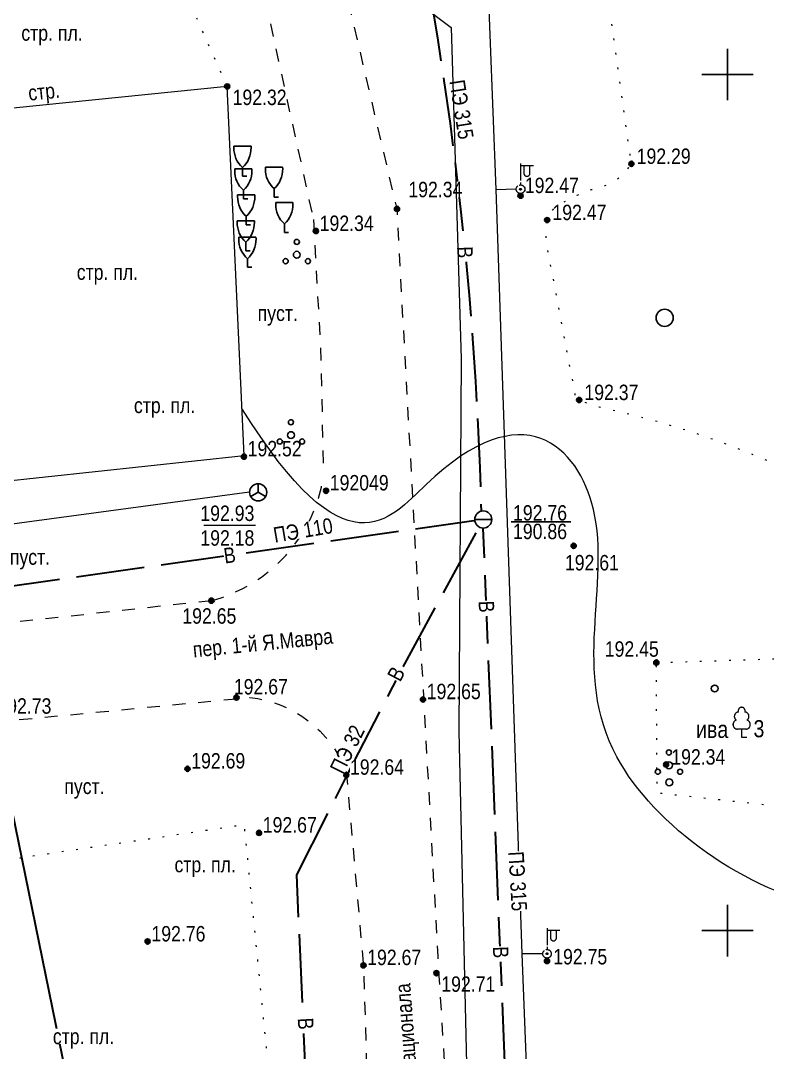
# Model space of a CAD drawing. Header units: millimetres. Extents: x 5990 to 6530, y 11230 to 11520.
# Drawn here: x 6058.7 to 6102.3, y 11392.9 to 11453.1 of the extents above; entities that cross this region are included whole.
import ezdxf
from ezdxf.enums import TextEntityAlignment as Align

# ---------------------------------------------------------------- set-up
doc = ezdxf.new("R2010")
doc.units = ezdxf.units.MM
for name, pattern in [('71999999', [1.7, 0.2, -1.5]), ('ACAD_ISO07W100', [3, 0, -3]), ('DOT', [0.5, 0, -0.5]), ('g5_01_5x1_5', [1.5, 0.75, -0.75]), ('g5_122', [5, 4, -1]), ('g5_366', [0.85, 0.1, -0.75]), ('T_03.LINE', [1, 1, 0]), ('T_11.LINE', [1, 1, 0])]:
    doc.linetypes.add(name, pattern=pattern)
for name, color, linetype in [('02 ПЛАНОВО-ВЫСОТНОЕ ОБОСНОВАНИЕ', 7, 'Continuous'), ('04 ПРОМЫШЛЕННЫЕ И СОЦ.-КУЛЬТ. ОБЪЕКТЫ', 7, 'Continuous'), ('06 ВОДОПРОВОД', 7, 'Continuous'), ('07 ЭЛЕКТРОКАБЕЛЬ', 7, 'Continuous'), ('08 ЛЭП', 7, 'Continuous'), ('09 СВЯЗЬ', 7, 'Continuous'), ('13 АВТОМОБИЛЬНЫЕ ДОРОГИ', 7, 'Continuous'), ('15 РЕЛЬЕФ', 7, 'Continuous'), ('16 РАСТИТЕЛЬНОСТЬ ГРУНТЫ И БОЛОТА', 7, 'Continuous'), ('17 ОГРАЖДЕНИЯ', 7, 'Continuous')]:
    doc.layers.add(name, color=color, linetype=linetype)
doc.layers.add('18 ГРАНИЦА ТОПОСЪЕМКИ', color=7, linetype='Continuous', plot=False)
doc.styles.add('Д-431', font='ARIALNI_1.TTF', dxfattribs={"height": 0.9})
doc.styles.add('Р-131', font='ARIALN.TTF')
doc.linetypes.add('g5_119_1', pattern='A,4,-1,[31,GUGK_2005.shx,S=0.1,R=0,X=0,Y=0],0.35,[31,GUGK_2005.shx,S=0.08,R=0,X=0,Y=0],3.3,[31,GUGK_2005.shx,S=0.08,R=180,X=0,Y=0],0.35,[31,GUGK_2005.shx,S=0.1,R=180,X=0,Y=0],-1', length=10)
doc.linetypes.add('g5_119_3', pattern='A,4,-1,[31,GUGK_2005.shx,S=0.1,R=0,X=0,Y=0],4,[31,GUGK_2005.shx,S=0.1,R=180,X=0,Y=0],-1', length=10)
doc.linetypes.add('g5_133_t', pattern='A,2,[27,GUGK_2005.shx,S=0.4,R=0,X=0,Y=0],2,-1', length=5)
doc.linetypes.add('g5_475_2', pattern='A,1.25,[25,GUGK_2005.shx,S=0.4,R=0,X=0,Y=0],1.25,-0.5', length=3)

# ---------------------------------------------------------------- blocks, each defined once
blk = doc.blocks.new('_krest')
at = {"color": 3, "linetype": 'ByBlock', "lineweight": -2}
for p, q in [((0, -3), (0, 3)), ((-3, 0), (3, 0))]:
    blk.add_line(p, q, dxfattribs=at)
blk = doc.blocks.new('g5_330')
blk.add_hatch(color=0).paths.add_polyline_path([(0.15, 0, 1), (-0.15, 0, 1)])
at = {"color": 0}
blk.add_circle((0, 0), 0.15, dxfattribs=at)
blk = doc.blocks.new('*U861')
blk.add_lwpolyline([(3.24, -0.26), (10.24, -0.26)])
at = {"style": 'Д-431'}
blk.add_attdef('Z1', text='', height=1.8, dxfattribs=at).set_placement((3.48, 1.68), align=Align.TOP_LEFT)
for tag, p in [('Z2', (3.48, -2.29)), ('Z3', (3.53, -4.28)), ('Z4', (3.53, -6.35))]:
    blk.add_attdef(tag, p, '', height=1.8, dxfattribs=at)
blk.add_wipeout([(-0.11, -0.99), (-0.17, -0.98), (-0.24, -0.97), (-0.28, -0.96), (-0.36, -0.93), (-0.41, -0.91), (-0.49, -0.87), (-0.57, -0.82), (-0.62, -0.79), (-0.67, -0.74), (-0.71, -0.7), (-0.77, -0.63), (-0.8, -0.6), (-0.83, -0.56), (-0.86, -0.5), (-0.9, -0.44), (-0.94, -0.35), (-0.95, -0.31), (-0.97, -0.26), (-0.98, -0.18), (-0.99, -0.1), (-1, -0.03), (-1, 0.04), (-0.99, 0.11), (-0.99, 0.16), (-0.98, 0.2), (-0.96, 0.27), (-0.95, 0.31), (-0.94, 0.35), (-0.92, 0.39), (-0.9, 0.43), (-0.88, 0.48), (-0.87, 0.49), (-0.86, 0.51), (-0.86, 0.52), (-0.85, 0.53), (-0.84, 0.55), (-0.83, 0.56), (-0.82, 0.58), (-0.81, 0.59), (-0.8, 0.6), (-0.79, 0.61), (-0.77, 0.64), (-0.76, 0.65), (-0.75, 0.66), (-0.74, 0.67), (-0.73, 0.68), (-0.72, 0.69), (-0.71, 0.7), (-0.7, 0.71), (-0.69, 0.73), (-0.67, 0.74), (-0.66, 0.75), (-0.65, 0.76), (-0.64, 0.77), (-0.62, 0.78), (-0.61, 0.79), (-0.6, 0.8), (-0.58, 0.81), (-0.56, 0.83), (-0.55, 0.83), (-0.53, 0.85), (-0.52, 0.86), (-0.5, 0.86), (-0.49, 0.87), (-0.47, 0.88), (-0.46, 0.89), (-0.44, 0.9), (-0.43, 0.9), (-0.36, 0.93), (-0.33, 0.94), (-0.31, 0.95), (-0.27, 0.96), (-0.22, 0.98), (-0.16, 0.99), (-0.1, 0.99), (0, 1), (0.1, 1), (0.16, 0.99), (0.22, 0.98), (0.3, 0.95), (0.36, 0.93), (0.48, 0.88), (0.56, 0.83), (0.63, 0.77), (0.73, 0.68), (0.81, 0.59), (0.86, 0.52), (0.94, 0.34), (0.98, 0.21), (0.99, 0.13), (1, 0.07), (1, 0.02), (1, -0.08), (0.97, -0.23), (0.94, -0.33), (0.91, -0.41), (0.88, -0.47), (0.86, -0.51), (0.82, -0.57), (0.79, -0.61), (0.76, -0.65), (0.72, -0.7), (0.66, -0.75), (0.63, -0.77), (0.6, -0.8), (0.55, -0.84), (0.5, -0.87), (0.43, -0.9), (0.38, -0.92), (0.31, -0.95), (0.24, -0.97), (0.18, -0.98), (0.07, -1), (-0.05, -1)])
blk.add_lwpolyline([(-1, 0), (1, 0)])
blk.add_circle((0, 0), 1)
blk = doc.blocks.new('g5_371')
at = {"color": 0}
blk.add_circle((0, 0), 0.2, dxfattribs=at)
blk = doc.blocks.new('*U85')
at = {"color": 0, "linetype": 'T_11.LINE', "lineweight": -2, "style": 'Д-431'}
blk.add_attdef('P', text='', height=1, dxfattribs=at).set_placement((-0.783, -0.038), align=Align.RIGHT)
at = {"color": 0, "linetype": 'DOT', "lineweight": 0}
blk.add_wipeout([(0, 0.475), (-0.237, 0.475), (-0.331, 0.492), (-0.414, 0.541), (-0.474, 0.616), (-0.503, 0.707), (-0.499, 0.802), (-0.462, 0.89), (-0.393, 0.962), (-0.312, 1.002), (-0.368, 1.052), (-0.411, 1.125), (-0.428, 1.203), (-0.42, 1.283), (-0.388, 1.357), (-0.335, 1.417), (-0.263, 1.459), (-0.188, 1.477), (-0.2, 1.572), (-0.166, 1.662), (-0.094, 1.727), (0, 1.75), (0.094, 1.727), (0.166, 1.662), (0.2, 1.572), (0.188, 1.477), (0.263, 1.459), (0.335, 1.417), (0.388, 1.357), (0.42, 1.283), (0.428, 1.203), (0.411, 1.125), (0.368, 1.052), (0.312, 1.002), (0.393, 0.962), (0.462, 0.89), (0.499, 0.802), (0.503, 0.707), (0.474, 0.616), (0.414, 0.541), (0.331, 0.492), (0.237, 0.475)], dxfattribs=at)
at = {"color": 0, "linetype": 'T_11.LINE', "lineweight": -2}
blk.add_lwpolyline([(0, 0.475), (-0.237, 0.475, -0.870665), (-0.311, 1.002, -0.721398), (-0.188, 1.476, -1.460871), (0.188, 1.476, -0.721398), (0.311, 1.002, -0.870665), (0.237, 0.475)], format="xyb", close=True, dxfattribs=at)
blk.add_lwpolyline([(0, 0.475), (0, 0), (0.3, 0)], dxfattribs=at)
at = {"color": 0, "linetype": 'T_11.LINE', "lineweight": -2, "style": 'Д-431'}
blk.add_attdef('V', (0.692, 0), '', height=1, dxfattribs=at)
blk = doc.blocks.new('g5_117sv')
at = {"color": 0}
for points in [[(0, 0.5), (0, 0)], [(0, 0), (-0.433, -0.25)], [(0.433, -0.25), (0, 0)]]:
    blk.add_lwpolyline(points, dxfattribs=at)
blk.add_circle((0, 0), 0.5, dxfattribs=at)
blk = doc.blocks.new('T_03.32.01')
at = {"color": 0, "linetype": 'ACAD_ISO07W100', "lineweight": 0}
blk.add_wipeout([(0.25, 0), (0.217, 0.125), (0.125, 0.217), (0, 0.25), (-0.125, 0.217), (-0.217, 0.125), (-0.25, 0), (-0.217, -0.125), (-0.125, -0.217), (0, -0.25), (0.125, -0.217), (0.217, -0.125)], dxfattribs=at)
at = {"linetype": 'T_03.LINE', "lineweight": -2}
h = blk.add_hatch(color=0, dxfattribs=at)
h.dxf.hatch_style = 1
h.paths.add_polyline_path([(0.05, 0, 1), (-0.05, 0, 1)])
at = {"color": 0, "linetype": 'T_03.LINE', "lineweight": -2}
blk.add_circle((0, 0), 0.25, dxfattribs=at)
at = {"color": 0, "linetype": 'T_03.LINE', "lineweight": 0}
blk.add_circle((0, 0), 0.05, dxfattribs=at)
blk = doc.blocks.new('*U116')
at = {"color": 0, "linetype": 'T_03.LINE', "lineweight": -2}
blk.add_blockref('T_03.32.01', (0, 0), dxfattribs=at)
at = {"color": 0, "linetype": 'ACAD_ISO07W100', "lineweight": 0}
blk.add_wipeout([(0.55, 1.375), (0.55, 0.932), (0.536, 0.865), (0.498, 0.807), (0.44, 0.77), (0.375, 0.757), (0.306, 0.771), (0.25, 0.809), (0.213, 0.866), (0.2, 0.932), (0.2, 1.375)], dxfattribs=at)
at = {"color": 0, "linetype": 'T_03.LINE', "lineweight": -2}
for points in [[(0, 1.5), (0, 0.25)], [(0, 1.375), (0.75, 1.375)]]:
    blk.add_lwpolyline(points, dxfattribs=at)
blk.add_lwpolyline([(0.2, 1.375), (0.2, 0.932, 1), (0.55, 0.932), (0.55, 1.375)], format="xyb", dxfattribs=at)
blk = doc.blocks.new('*U155')
at = {"color": 0, "linetype": 'T_03.LINE', "lineweight": -2}
blk.add_blockref('T_03.32.01', (0, 0), dxfattribs=at)
at = {"color": 0, "linetype": 'ACAD_ISO07W100', "lineweight": 0}
blk.add_wipeout([(0.55, 1.375), (0.55, 0.932), (0.536, 0.865), (0.498, 0.807), (0.44, 0.77), (0.375, 0.757), (0.306, 0.771), (0.25, 0.809), (0.213, 0.866), (0.2, 0.932), (0.2, 1.375)], dxfattribs=at)
at = {"color": 0, "linetype": 'T_03.LINE', "lineweight": -2}
for points in [[(0, 1.5), (0, 0.25)], [(0, 1.375), (0.75, 1.375)]]:
    blk.add_lwpolyline(points, dxfattribs=at)
blk.add_lwpolyline([(0.2, 1.375), (0.2, 0.932, 1), (0.55, 0.932), (0.55, 1.375)], format="xyb", dxfattribs=at)
blk = doc.blocks.new('g5_368')
at = {"color": 0}
blk.add_circle((0, 0), 0.5, dxfattribs=at)
blk = doc.blocks.new('g5_394')
at = {"color": 0}
for centre, radius in [((0, 0.75), 0.15), ((0, 0), 0.2), ((-0.65, -0.375), 0.15), ((0.65, -0.375), 0.15)]:
    blk.add_circle(centre, radius, dxfattribs=at)
blk = doc.blocks.new('g5_390_2')
at = {"color": 0}
for points in [[(-0.5, 1.75), (-0.502, 1.658, 0.220516), (0, 0.497, 1.509273)], [(0.5, 1.75), (0.502, 1.658, -0.220516), (0, 0.497, -1.509273)]]:
    blk.add_lwpolyline(points, format="xyb", dxfattribs=at)
for points in [[(-0.5, 1.75), (0.5, 1.75)], [(0, 0), (0, 0.497)], [(0.25, 0), (0, 0)]]:
    blk.add_lwpolyline(points, dxfattribs=at)
blk = doc.blocks.new('71133200')
at = {"layer": '16 РАСТИТЕЛЬНОСТЬ ГРУНТЫ И БОЛОТА', "xscale": 2, "yscale": 2, "zscale": 2}
blk.add_blockref('g5_390_2', (0, 0), dxfattribs=at)

msp = doc.modelspace()

# ---------------------------------------------------------------- linework, layer by layer
at = {"layer": '04 ПРОМЫШЛЕННЫЕ И СОЦ.-КУЛЬТ. ОБЪЕКТЫ', "color": 7, "linetype": 'g5_366', "lineweight": 15, "flags": 128}
msp.add_lwpolyline([(6070.77, 11449.323), (6068.008, 11455.519), (6064.901, 11462.348), (6061.43, 11470.08), (6057.011, 11474.83)], dxfattribs=at)
at = {"layer": '04 ПРОМЫШЛЕННЫЕ И СОЦ.-КУЛЬТ. ОБЪЕКТЫ', "color": 7, "linetype": '71999999', "ltscale": 0.5, "flags": 128}
msp.add_lwpolyline([(6058.764, 11404.253), (6055.487, 11403.769)], dxfattribs=at)
at = {"layer": '06 ВОДОПРОВОД', "color": 82, "linetype": 'g5_122', "lineweight": 30, "flags": 128}
msp.add_lwpolyline([(6080.703, 11464.549, -0.04789), (6085.618, 11424.495)], format="xyb", dxfattribs=at)
at = {"layer": '06 ВОДОПРОВОД', "color": 82, "linetype": 'g5_122', "lineweight": 30}
msp.add_lwpolyline([(6085.74, 11424.01), (6055.594, 11419.741)], dxfattribs=at)
msp.add_lwpolyline([(6062.883, 11384.126), (6073.539, 11387.27, 0.322408), (6075.396, 11390.806), (6074.843, 11403.265), (6077.863, 11409.228), (6081.021, 11415.335), (6085.74, 11424.01)], format="xyb", dxfattribs=at)
at = {"layer": '06 ВОДОПРОВОД', "color": 82, "linetype": 'g5_122', "lineweight": 30, "flags": 128}
msp.add_lwpolyline([(6089.235, 11336.833), (6085.74, 11423.51)], dxfattribs=at)
at = {"layer": '07 ЭЛЕКТРОКАБЕЛЬ', "color": 1, "linetype": 'g5_119_3', "lineweight": 15}
msp.add_lwpolyline([(6086.49, 11443.279), (6084.75, 11488.462), (6084.263, 11500)], dxfattribs=at)
at = {"layer": '09 СВЯЗЬ', "color": 5, "linetype": 'g5_133_t', "lineweight": 15}
msp.add_lwpolyline([(6072.09, 11425.6), (6054.869, 11423.286)], dxfattribs=at)
at = {"layer": '09 СВЯЗЬ', "color": 7, "lineweight": 15}
msp.add_lwpolyline([(6069.419, 11423.684), (6072.43, 11423.684)], dxfattribs=at)
at = {"layer": '16 РАСТИТЕЛЬНОСТЬ ГРУНТЫ И БОЛОТА', "color": 7, "linetype": 'g5_366', "lineweight": 15, "flags": 128}
msp.add_lwpolyline([(6095.849, 11415.654), (6105.371, 11415.958), (6105.658, 11406.963), (6095.894, 11408.035), (6095.849, 11415.654)], dxfattribs=at)
at = {"layer": '17 ОГРАЖДЕНИЯ', "color": 7, "lineweight": 15}
msp.add_lwpolyline([(6070.78, 11449.3), (6053.64, 11447.57), (6048.367, 11447.044)], dxfattribs=at)
at = {"layer": '17 ОГРАЖДЕНИЯ', "color": 7, "linetype": 'g5_475_2', "lineweight": 15}
msp.add_lwpolyline([(6054.339, 11425.876), (6071.77, 11427.74), (6070.78, 11449.3)], dxfattribs=at)
at = {"layer": '18 ГРАНИЦА ТОПОСЪЕМКИ', "color": 2, "lineweight": 30}
msp.add_lwpolyline([(6177.394, 11250), (6177.354, 11251.127), (6230.217, 11254.348), (6230.438, 11250), (6250, 11250), (6250, 11287.814), (6144.051, 11279.777), (6141.969, 11323.791), (6250, 11335.292), (6250, 11363.999), (6137.205, 11353.136), (6133.809, 11409.649), (6133.809, 11409.649), (6250, 11418.784), (6250, 11500), (6204.091, 11500), (6235.857, 11452.28), (6132.003, 11438.928), (6138.306, 11500), (6038.284, 11500), (6040.478, 11481.045), (6051.473, 11439.881), (6064.107, 11378.144), (6068.931, 11250)], close=True, dxfattribs=at)

# ---------------------------------------------------------------- block references
at = {"layer": '02 ПЛАНОВО-ВЫСОТНОЕ ОБОСНОВАНИЕ', "xscale": 0.5, "yscale": 0.5, "zscale": 0.5}
for p in [(6100, 11450), (6100, 11400)]:
    msp.add_blockref('_krest', p, dxfattribs=at)
at = {"layer": '02 ПЛАНОВО-ВЫСОТНОЕ ОБОСНОВАНИЕ', "lineweight": 25, "xscale": 0.5, "yscale": 0.5, "zscale": 0.5}
for p in [(6100, 11450), (6100, 11400)]:
    msp.add_blockref('_krest', p, dxfattribs=at)
at = {"layer": '09 СВЯЗЬ', "color": 7, "lineweight": 15}
msp.add_blockref('g5_117sv', (6072.59, 11425.6), dxfattribs=at)
at = {"layer": '15 РЕЛЬЕФ', "color": 7, "lineweight": 15}
for p in [(6070.78, 11449.3), (6094.395, 11444.781), (6087.917, 11442.922), (6080.7, 11442.15), (6089.473, 11441.497), (6075.96, 11440.86), (6091.342, 11430.989), (6071.759, 11427.682), (6076.555, 11425.689), (6069.86, 11419.27), (6095.851, 11415.658), (6071.32, 11413.61), (6082.22, 11413.5), (6096.418, 11409.701), (6068.46, 11409.45), (6077.737, 11409.085), (6072.64, 11405.71), (6066.13, 11399.37), (6089.464, 11398.229), (6078.74, 11397.97), (6083, 11397.52)]:
    msp.add_blockref('g5_330', p, dxfattribs=at)
at = {"layer": '16 РАСТИТЕЛЬНОСТЬ ГРУНТЫ И БОЛОТА', "color": 7, "lineweight": 15, "xscale": 0.5, "yscale": 0.5, "zscale": 0.5}
for p in [(6071.672, 11444.07), (6071.726, 11442.739), (6073.52, 11442.835), (6071.889, 11441.219), (6074.119, 11440.777), (6071.867, 11439.71), (6071.962, 11438.742)]:
    msp.add_blockref('71133200', p, dxfattribs=at)
at = {"layer": '16 РАСТИТЕЛЬНОСТЬ ГРУНТЫ И БОЛОТА', "color": 7, "lineweight": 15}
for name, p in [('g5_394', (6074.845, 11439.472, 192.23)), ('g5_368', (6096.337, 11435.791)), ('g5_371', (6099.262, 11414.142)), ('g5_394', (6096.587, 11409.656)), ('g5_371', (6096.605, 11408.66))]:
    msp.add_blockref(name, p, dxfattribs=at)

# ---------------------------------------------------------------- texts
at = {"layer": '15 РЕЛЬЕФ', "color": 7, "lineweight": 25, "char_height": 0.9, "attachment_point": 1, "style": 'Д-431'}
for s, insert in [('192.29', (6094.703, 11445.677)), ('192.47', (6089.781, 11442.393)), ('192.37', (6091.65, 11431.885)), ('192.34', (6096.726, 11410.597))]:
    msp.add_mtext(s, dxfattribs=dict(at, insert=insert))
at = {"layer": '17 ОГРАЖДЕНИЯ', "color": 7, "lineweight": 25, "insert": (6059.111, 11449.362), "char_height": 0.9, "attachment_point": 1, "rotation": 5.76354, "style": 'Д-431'}
msp.add_mtext('стр.', dxfattribs=at)

# ---------------------------------------------------------------- next in the draw order: block references
at = {"layer": '06 ВОДОПРОВОД', "color": 7, "lineweight": 15, "xscale": 0.5, "yscale": 0.5, "zscale": 0.5}
msp.add_blockref('*U861', (6085.74, 11424.01), dxfattribs=at).add_auto_attribs({'Z1': '192.76', 'Z2': '190.86'})
at = {"layer": '16 РАСТИТЕЛЬНОСТЬ ГРУНТЫ И БОЛОТА', "color": 7, "linetype": 'T_11.LINE', "lineweight": 15}
msp.add_blockref('*U85', (6100.835, 11411.294), dxfattribs=at).add_auto_attribs({'V': '3', 'P': 'ива'})

# ---------------------------------------------------------------- next in the draw order: texts
at = {"layer": '06 ВОДОПРОВОД', "color": 7, "lineweight": 25, "char_height": 0.9, "attachment_point": 1, "line_spacing_factor": 0.6, "style": 'Д-431', "bg_fill": 3, "box_fill_scale": 1, "bg_fill_color": 256, "bg_fill_transparency": 0}
for insert, rotation in [((6070.521, 11422.328), 7.82079), ((6080.09, 11414.905), 61.99691)]:
    msp.add_mtext('В', dxfattribs=dict(at, insert=insert, rotation=rotation))
at = {"layer": '15 РЕЛЬЕФ', "color": 7, "lineweight": 25, "char_height": 0.9, "attachment_point": 1, "style": 'Д-431', "bg_fill": 3, "box_fill_scale": 1, "bg_fill_color": 256, "bg_fill_transparency": 0}
for s, insert in [('192.52', (6071.977, 11428.601)), ('192049', (6076.774, 11426.608)), ('192.61', (6090.51, 11421.939)), ('192.65', (6068.16, 11418.827)), ('192.45', (6092.84, 11416.897)), ('192.67', (6071.169, 11414.695)), ('192.65', (6082.439, 11414.419)), ('192.69', (6068.679, 11410.369)), ('192.64', (6077.955, 11410.004)), ('192.67', (6072.859, 11406.629)), ('192.67', (6078.959, 11398.889)), ('192.75', (6089.828, 11398.93))]:
    msp.add_mtext(s, dxfattribs=dict(at, insert=insert))

# ---------------------------------------------------------------- next in the draw order: linework, layer by layer
at = {"layer": '04 ПРОМЫШЛЕННЫЕ И СОЦ.-КУЛЬТ. ОБЪЕКТЫ', "color": 7, "linetype": 'g5_366', "lineweight": 15, "flags": 128}
msp.add_lwpolyline([(6074.51, 11365.975), (6073.47, 11389.16), (6072.724, 11396.687), (6071.783, 11406.181), (6066.196, 11405.35), (6058.764, 11404.253)], dxfattribs=at)
at = {"layer": '07 ЭЛЕКТРОКАБЕЛЬ', "color": 1, "linetype": 'g5_119_3', "lineweight": 15}
for points in [[(6089.215, 11398.65), (6088.015, 11398.638), (6086.49, 11443.279), (6087.666, 11443.319)], [(6094.49, 11260.968), (6093.29, 11260.958), (6092.246, 11298.778), (6090.314, 11342.287), (6089.895, 11351.099), (6091.32, 11351.12), (6089.919, 11350.6), (6088.702, 11381.28), (6088.015, 11398.638)]]:
    msp.add_lwpolyline(points, dxfattribs=at)
at = {"layer": '13 АВТОМОБИЛЬНЫЕ ДОРОГИ', "color": 7, "linetype": 'g5_01_5x1_5', "lineweight": 15}
msp.add_lwpolyline([(6056.181, 11500, -0.145371), (6059.726, 11492.348), (6065.019, 11476.515), (6071.69, 11460.28), (6075.813, 11441.528), (6076.232, 11434.042), (6076.405, 11426.546, -0.298053), (6069.86, 11419.27), (6056.001, 11417.752)], format="xyb", dxfattribs=at)
at = {"layer": '13 АВТОМОБИЛЬНЫЕ ДОРОГИ', "color": 7, "linetype": 'g5_01_5x1_5', "lineweight": 15, "flags": 128}
msp.add_lwpolyline([(6057.142, 11412.18), (6072.103, 11413.622, -0.279461), (6077.73, 11409.31), (6078.753, 11397.821), (6079.68, 11365.141), (6080.578, 11332.753, -0.293516), (6077.522, 11330.254), (6066.024, 11327.219)], format="xyb", dxfattribs=at)
at = {"layer": '15 РЕЛЬЕФ', "color": 32, "lineweight": 15}
msp.add_open_spline([(6126.05, 11400.371, 192.591), (6120.58, 11404.495, -0.188), (6108.616, 11396.721, 0.586), (6088.984, 11411.057, 0.586), (6095.178, 11424.421, 117.172), (6086.851, 11432.715), (6077.733, 11420.679, 0.273), (6071.643, 11430.503)], degree=3, knots=[78.815169, 78.815169, 78.815169, 78.815169, 91.704334, 100.920183, 112.398623, 121.98365, 125.628737, 125.628737, 125.628737, 125.628737], dxfattribs=at)

# ---------------------------------------------------------------- next in the draw order: block references
at = {"layer": '15 РЕЛЬЕФ', "color": 7, "lineweight": 15}
msp.add_blockref('g5_330', (6091.02, 11422.473), dxfattribs=at)
at = {"layer": '16 РАСТИТЕЛЬНОСТЬ ГРУНТЫ И БОЛОТА', "color": 7, "lineweight": 15}
msp.add_blockref('g5_394', (6074.502, 11428.938, 192.37), dxfattribs=at)

# ---------------------------------------------------------------- next in the draw order: texts
at = {"layer": '04 ПРОМЫШЛЕННЫЕ И СОЦ.-КУЛЬТ. ОБЪЕКТЫ', "color": 7, "lineweight": 25, "char_height": 0.9, "attachment_point": 1, "style": 'Д-431', "bg_fill": 3, "box_fill_scale": 1, "bg_fill_color": 256, "bg_fill_transparency": 0}
for s, insert in [('стр. пл.', (6058.753, 11452.873)), ('пуст.', (6058.083, 11422.267))]:
    msp.add_mtext(s, dxfattribs=dict(at, insert=insert))
at = {"layer": '15 РЕЛЬЕФ', "color": 7, "lineweight": 25, "char_height": 0.9, "attachment_point": 1, "style": 'Д-431', "bg_fill": 3, "box_fill_scale": 1, "bg_fill_color": 256, "bg_fill_transparency": 0}
for s, insert in [('192.47', (6088.17, 11443.971)), ('192.73', (6057.355, 11413.57))]:
    msp.add_mtext(s, dxfattribs=dict(at, insert=insert))

# ---------------------------------------------------------------- next in the draw order: linework, layer by layer
at = {"layer": '13 АВТОМОБИЛЬНЫЕ ДОРОГИ', "color": 7, "linetype": 'g5_01_5x1_5', "lineweight": 15, "flags": 128}
msp.add_lwpolyline([(6089.081, 11250), (6087.657, 11280.656), (6086.112, 11321.728), (6084.558, 11357.693), (6083.95, 11367.69), (6083.929, 11384.91), (6083.098, 11398.514), (6080.7, 11442.15), (6076.29, 11460.98), (6066.754, 11486.395), (6062.871, 11500)], dxfattribs=at)

# ---------------------------------------------------------------- next in the draw order: block references
at = {"layer": '08 ЛЭП', "color": 7, "linetype": 'T_03.LINE', "lineweight": 15}
for name, p in [('*U155', (6087.915, 11443.3)), ('*U116', (6089.465, 11398.65))]:
    msp.add_blockref(name, p, dxfattribs=at)

# ---------------------------------------------------------------- next in the draw order: texts
at = {"layer": '04 ПРОМЫШЛЕННЫЕ И СОЦ.-КУЛЬТ. ОБЪЕКТЫ', "color": 7, "lineweight": 25, "char_height": 0.9, "attachment_point": 1, "style": 'Д-431', "bg_fill": 3, "box_fill_scale": 1, "bg_fill_color": 256, "bg_fill_transparency": 0}
for s, insert in [('стр. пл.', (6061.991, 11438.906)), ('пуст.', (6072.56, 11436.505)), ('стр. пл.', (6065.331, 11431.126)), ('пуст.', (6061.264, 11408.88)), ('стр. пл.', (6067.702, 11404.309)), ('стр. пл.', (6060.595, 11394.272))]:
    msp.add_mtext(s, dxfattribs=dict(at, insert=insert))
at = {"layer": '06 ВОДОПРОВОД', "color": 7, "lineweight": 25, "char_height": 0.9, "attachment_point": 1, "style": 'Д-431', "bg_fill": 3, "box_fill_scale": 1, "bg_fill_color": 256, "bg_fill_transparency": 0}
for s, insert, rotation in [('ПЭ 315', (6084.645, 11449.751), 278.997), ('В', (6085.108, 11439.982), 272.36668), ('ПЭ 110', (6073.413, 11423.536), 9.61402), ('В', (6086.365, 11419.286), 272.36668), ('ПЭ 32', (6076.738, 11409.488), 63.50874), ('ПЭ 315', (6088.099, 11404.657), 273.40521), ('В', (6087.199, 11399.104), 272.36668), ('В', (6075.796, 11394.94), 273.39681)]:
    msp.add_mtext(s, dxfattribs=dict(at, insert=insert, rotation=rotation))
at = {"layer": '09 СВЯЗЬ', "color": 7, "lineweight": 25, "char_height": 0.9, "attachment_point": 1, "style": 'Д-431', "bg_fill": 3, "box_fill_scale": 1, "bg_fill_color": 256, "bg_fill_transparency": 0}
for s, insert in [('192.93', (6069.213, 11424.824)), ('192.18', (6069.213, 11423.382))]:
    msp.add_mtext(s, dxfattribs=dict(at, insert=insert))
at = {"layer": '13 АВТОМОБИЛЬНЫЕ ДОРОГИ', "color": 7, "lineweight": 25, "char_height": 0.9, "attachment_point": 1, "style": 'Р-131', "bg_fill": 3, "box_fill_scale": 1, "bg_fill_color": 256, "bg_fill_transparency": 0}
for s, insert, rotation in [('пер. 1-й Я.Мавра', (6068.728, 11416.848), 5.67019), ('ул. III-го Интернационала', (6081.463, 11384.664), 94.15321)]:
    msp.add_mtext(s, dxfattribs=dict(at, insert=insert, rotation=rotation))
at = {"layer": '15 РЕЛЬЕФ', "color": 7, "lineweight": 25, "char_height": 0.9, "attachment_point": 1, "style": 'Д-431', "bg_fill": 3, "box_fill_scale": 1, "bg_fill_color": 256, "bg_fill_transparency": 0}
for s, insert in [('192.32', (6071.096, 11449.115)), ('192.34', (6081.366, 11443.733)), ('192.34', (6076.185, 11441.76)), ('192.76', (6066.355, 11400.27)), ('192.71', (6083.289, 11397.328))]:
    msp.add_mtext(s, dxfattribs=dict(at, insert=insert))

# ---------------------------------------------------------------- next in the draw order: linework, layer by layer
at = {"layer": '07 ЭЛЕКТРОКАБЕЛЬ', "color": 1, "linetype": 'g5_119_1', "lineweight": 15}
msp.add_lwpolyline([(6081.727, 11500), (6081.89, 11495.68), (6083.06, 11476.16), (6083.67, 11458.68), (6081.86, 11456.27), (6081.81, 11455.28), (6081.77, 11454.32), (6083.87, 11452.74), (6084.45, 11433.39), (6084.31, 11411.64), (6084.77, 11391.37), (6085.2, 11370.97), (6086.71, 11337.01), (6087.42, 11321.26), (6088.15, 11308.14), (6089.19, 11284.81), (6089.67, 11266.19), (6091.138, 11250), (6091.138, 11250)], dxfattribs=at)
at = {"layer": '16 РАСТИТЕЛЬНОСТЬ ГРУНТЫ И БОЛОТА', "color": 7, "linetype": 'g5_366', "lineweight": 15, "elevation": 192.36, "flags": 128}
msp.add_lwpolyline([(6120.805, 11500), (6121.944, 11493.662), (6123.47, 11432.674, 0.070581), (6114.849, 11428.886, 0.073978), (6113.111, 11427.415, -0.034456), (6110.786, 11425.108, -0.318434), (6107.622, 11424.803, 0.077168), (6092.791, 11430.497, -0.0573), (6091.342, 11430.989, -0.28779), (6091.105, 11431.36), (6089.475, 11439.94, -0.09366), (6089.473, 11441.497, -0.202367), (6089.971, 11442.248, -0.080637), (6092.583, 11443.432, 0.189992), (6094.395, 11444.781), (6092.568, 11457.767), (6089.921, 11477.277), (6088.314, 11493.7, -0.113532), (6088.688, 11496.597, -0.087498), (6092.696, 11498.283, 0.026115), (6098.764, 11500)], format="xyb", dxfattribs=at)

doc.saveas('drawing.dxf')
